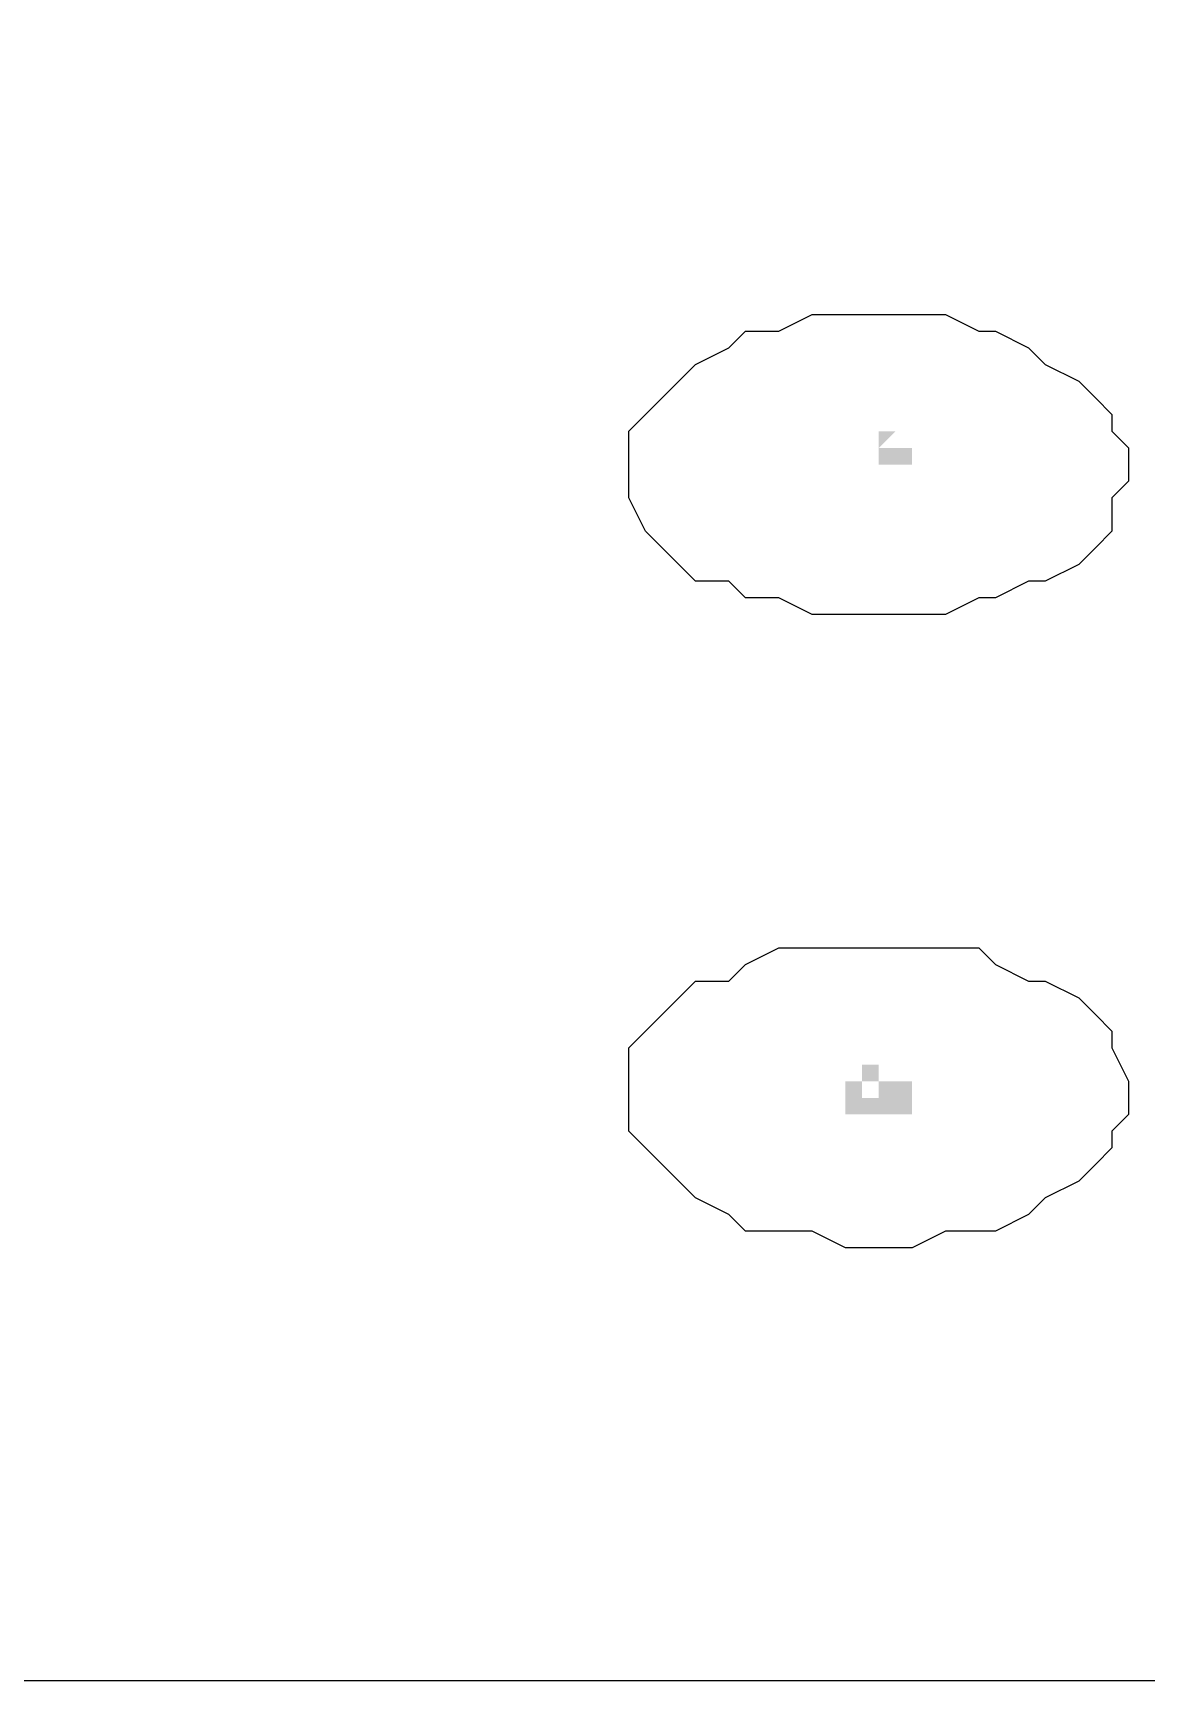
# Model space of a CAD drawing. Header units: millimetres. Extents: x -24 to 24, y -4.4 to 3.5.
# Drawn here: x 13.52 to 14.409, y -4.446 to -3.129 of the extents above; entities that cross this region are included whole.
import ezdxf

# ---------------------------------------------------------------- set-up
doc = ezdxf.new("R2010")
doc.units = ezdxf.units.MM

msp = doc.modelspace()

# ---------------------------------------------------------------- hatches: boundary and pattern name
for points in [[(14.1954, -3.4873), (14.1555, -3.4873), (14.1555, -3.4873), (14.1555, -3.4873), (14.1555, -3.4873), (14.1555, -3.4873), (14.1688, -3.4873), (14.1688, -3.4873), (14.1688, -3.4873), (14.1688, -3.4873), (14.1688, -3.4873), (14.1688, -3.4873), (14.1688, -3.4873), (14.1688, -3.4873), (14.1688, -3.4873), (14.1688, -3.4873), (14.1688, -3.4873), (14.1688, -3.4873), (14.1688, -3.4873), (14.1688, -3.4873), (14.1688, -3.4873), (14.1688, -3.4873), (14.1688, -3.474), (14.1688, -3.474), (14.1688, -3.474), (14.1688, -3.474), (14.1688, -3.474), (14.1688, -3.474), (14.1688, -3.474), (14.1688, -3.474), (14.1688, -3.474), (14.1688, -3.474), (14.1688, -3.474), (14.1688, -3.474), (14.1688, -3.474), (14.1688, -3.474), (14.1688, -3.474), (14.1688, -3.474), (14.1688, -3.474), (14.1688, -3.474), (14.1688, -3.474), (14.1688, -3.474), (14.1821, -3.474), (14.1821, -3.474), (14.1821, -3.474), (14.1821, -3.474), (14.1821, -3.474), (14.1821, -3.474), (14.1821, -3.474), (14.1821, -3.474), (14.1821, -3.474), (14.1821, -3.474), (14.1821, -3.474), (14.1821, -3.474), (14.1821, -3.4607), (14.1821, -3.4607), (14.1821, -3.4607), (14.1821, -3.4607), (14.1821, -3.4607), (14.1821, -3.4607), (14.1821, -3.4607), (14.1821, -3.4607), (14.1821, -3.4607), (14.1821, -3.4607), (14.1821, -3.4607), (14.1821, -3.4607), (14.1821, -3.4607), (14.1821, -3.4607), (14.1821, -3.4607), (14.1821, -3.4607), (14.1821, -3.4607), (14.1821, -3.4607), (14.1821, -3.4607), (14.1821, -3.4607), (14.1821, -3.4607), (14.1821, -3.4607), (14.1821, -3.4607), (14.1821, -3.4607), (14.1821, -3.4607), (14.1821, -3.4607), (14.1821, -3.4607), (14.1821, -3.4607), (14.1821, -3.4607), (14.1821, -3.4474), (14.1821, -3.4474), (14.1821, -3.4474), (14.1821, -3.4474), (14.1821, -3.4474), (14.1821, -3.4474), (14.1821, -3.4474), (14.1821, -3.4474), (14.1821, -3.4474), (14.1821, -3.4474), (14.1821, -3.4474), (14.1821, -3.4474), (14.1688, -3.4474), (14.1688, -3.4474), (14.1688, -3.4474), (14.1688, -3.4474), (14.1688, -3.4474), (14.1688, -3.4474), (14.1688, -3.4474), (14.1688, -3.4474), (14.1688, -3.4474), (14.1688, -3.4607), (14.1688, -3.4607), (14.1688, -3.4607), (14.1688, -3.4607), (14.1688, -3.4607), (14.1688, -3.4607), (14.1688, -3.4607), (14.1688, -3.4607), (14.1688, -3.4607), (14.1688, -3.4607), (14.1688, -3.4607), (14.1688, -3.4607), (14.1688, -3.4607), (14.1688, -3.4607), (14.1688, -3.4607), (14.1688, -3.4607), (14.1688, -3.4607), (14.1688, -3.4607), (14.1688, -3.4607), (14.1688, -3.4607), (14.1688, -3.4607), (14.1688, -3.4607), (14.1688, -3.4607), (14.1688, -3.4607), (14.1688, -3.4607), (14.1688, -3.4474), (14.1688, -3.4474), (14.1688, -3.4474), (14.1688, -3.4474), (14.1688, -3.4474), (14.1688, -3.4474), (14.1688, -3.4474), (14.1688, -3.4474), (14.1688, -3.4474), (14.1688, -3.4474), (14.1688, -3.4474), (14.1688, -3.4474), (14.1688, -3.4474), (14.1688, -3.4474), (14.1688, -3.4474), (14.1688, -3.4474), (14.1688, -3.4474), (14.1688, -3.4474), (14.1688, -3.4474), (14.1688, -3.4474), (14.1688, -3.4474), (14.1688, -3.4474), (14.1688, -3.4474), (14.1821, -3.4474), (14.1821, -3.4474), (14.1821, -3.4474), (14.1821, -3.4474), (14.1821, -3.4474), (14.1821, -3.4474), (14.1821, -3.4474), (14.1821, -3.4474), (14.1821, -3.4474), (14.1821, -3.4474), (14.1821, -3.4474), (14.1821, -3.4474), (14.1821, -3.4474), (14.1821, -3.4474), (14.1821, -3.4474), (14.1821, -3.4474), (14.1821, -3.4474), (14.1821, -3.4474), (14.1821, -3.4474), (14.1821, -3.4474), (14.1821, -3.4474), (14.1821, -3.4474), (14.1821, -3.4474), (14.1821, -3.4474), (14.1821, -3.4474), (14.1821, -3.4474), (14.1821, -3.4474), (14.1821, -3.4607), (14.1821, -3.4607), (14.1821, -3.4607), (14.1954, -3.4607), (14.1954, -3.4607), (14.1954, -3.4607), (14.1954, -3.4607), (14.1954, -3.4607), (14.1954, -3.4607), (14.1954, -3.4607), (14.1954, -3.4607), (14.1954, -3.4607), (14.1954, -3.4607), (14.1954, -3.4607), (14.1954, -3.4607), (14.1954, -3.4607), (14.1954, -3.4607), (14.1954, -3.4607), (14.1821, -3.4607), (14.1821, -3.4607), (14.1821, -3.4607), (14.1821, -3.4607), (14.1821, -3.4607), (14.1821, -3.4607), (14.1821, -3.4607), (14.1821, -3.474), (14.1821, -3.474), (14.1821, -3.474), (14.1821, -3.474), (14.1821, -3.474), (14.1821, -3.474), (14.1821, -3.474), (14.1821, -3.474), (14.1821, -3.474), (14.1821, -3.474), (14.1821, -3.474), (14.1821, -3.474), (14.1821, -3.474), (14.1821, -3.474), (14.1821, -3.474), (14.1821, -3.474), (14.1821, -3.474), (14.1821, -3.474), (14.1821, -3.474), (14.1821, -3.474), (14.1821, -3.474), (14.1821, -3.474), (14.1821, -3.474), (14.1821, -3.474), (14.1821, -3.474), (14.1821, -3.474), (14.1821, -3.474), (14.1821, -3.474), (14.1688, -3.474), (14.1688, -3.474), (14.1688, -3.474), (14.1688, -3.474), (14.1688, -3.474), (14.1688, -3.4873), (14.1688, -3.4873), (14.1688, -3.4873), (14.1688, -3.4873), (14.1688, -3.4873), (14.1688, -3.4873), (14.1688, -3.4873), (14.1688, -3.4873), (14.1688, -3.4873), (14.1688, -3.4873), (14.1688, -3.4873), (14.1688, -3.4873), (14.1954, -3.4873)], [(14.1954, -3.4607), (14.2088, -3.4607), (14.2088, -3.4607), (14.2088, -3.4607), (14.2088, -3.4607), (14.2088, -3.4607), (14.2088, -3.4607), (14.2088, -3.4607), (14.2088, -3.4607), (14.2088, -3.4607), (14.2088, -3.4607), (14.2088, -3.4607), (14.2088, -3.4607), (14.2088, -3.4607), (14.2088, -3.4607), (14.2088, -3.4607), (14.2088, -3.4607), (14.2088, -3.4607), (14.2088, -3.4607), (14.2088, -3.4607), (14.2088, -3.4607), (14.2088, -3.4607), (14.2088, -3.4607), (14.2088, -3.4607), (14.2088, -3.4607), (14.2221, -3.4607), (14.2221, -3.4607), (14.2221, -3.4607), (14.2221, -3.4607), (14.2221, -3.4607), (14.2221, -3.4607), (14.2221, -3.4607), (14.2221, -3.4607), (14.2221, -3.4607), (14.2221, -3.4607), (14.2221, -3.4607), (14.2221, -3.4607), (14.2221, -3.474), (14.2221, -3.474), (14.2221, -3.474), (14.2221, -3.474), (14.2221, -3.474), (14.2221, -3.474), (14.2221, -3.474), (14.2221, -3.474), (14.2221, -3.474), (14.2221, -3.474), (14.2221, -3.474), (14.2221, -3.474), (14.2221, -3.474), (14.2221, -3.474), (14.2221, -3.474), (14.2221, -3.474), (14.2221, -3.474), (14.2221, -3.474), (14.2221, -3.474), (14.2221, -3.474), (14.2221, -3.474), (14.2221, -3.474), (14.2221, -3.474), (14.2221, -3.474), (14.2221, -3.474), (14.2221, -3.4873), (14.2221, -3.4873), (14.2221, -3.4873), (14.2221, -3.4873), (14.2221, -3.4873), (14.2221, -3.4873), (14.2221, -3.4873), (14.2221, -3.4873), (14.2221, -3.4873), (14.2221, -3.4873), (14.2221, -3.4873), (14.2221, -3.4873), (14.2221, -3.4873), (14.2221, -3.4873), (14.2221, -3.4873), (14.2221, -3.4873), (14.2221, -3.4873), (14.2221, -3.4873), (14.2221, -3.4873), (14.2221, -3.4873), (14.2221, -3.4873), (14.2088, -3.4873), (14.2088, -3.4873), (14.2088, -3.4873), (14.2088, -3.4873), (14.2088, -3.4873), (14.2088, -3.4873), (14.2088, -3.4873), (14.2088, -3.4873), (14.2088, -3.4873), (14.2088, -3.4873), (14.2088, -3.4873), (14.2088, -3.4873), (14.2088, -3.4873), (14.2088, -3.4873), (14.2088, -3.4873), (14.2088, -3.4873), (14.2088, -3.4873), (14.2088, -3.4873), (14.2088, -3.4873), (14.2088, -3.4873), (14.2088, -3.4873), (14.2088, -3.4873), (14.2088, -3.4873), (14.2088, -3.4873), (14.1954, -3.4873), (14.1954, -3.4873), (14.1954, -3.4873), (14.1954, -3.4873), (14.1954, -3.4873), (14.1954, -3.4873), (14.1954, -3.4873), (14.1954, -3.4873), (14.1954, -3.4873), (14.1954, -3.4873), (14.1954, -3.4873), (14.1954, -3.4873), (14.1954, -3.4873), (14.1954, -3.4873), (14.1954, -3.4873), (14.1954, -3.4873), (14.1954, -3.4873), (14.1954, -3.4873), (14.1954, -3.4873), (14.1954, -3.4873), (14.1954, -3.4873), (14.1954, -3.474), (14.1954, -3.474), (14.1954, -3.474), (14.1954, -3.474), (14.1954, -3.474), (14.1954, -3.474), (14.1954, -3.474), (14.1954, -3.4873), (14.1954, -3.4873), (14.1954, -3.4873), (14.1954, -3.4873), (14.2088, -3.4873), (14.2088, -3.4873), (14.2088, -3.4873), (14.2088, -3.4873), (14.2088, -3.4873), (14.2088, -3.4873), (14.2088, -3.4873), (14.2088, -3.4873), (14.2088, -3.4873), (14.2088, -3.4873), (14.2088, -3.4873), (14.2088, -3.4873), (14.2088, -3.4873), (14.2088, -3.4873), (14.2088, -3.4873), (14.2088, -3.4873), (14.2088, -3.4873), (14.2088, -3.4873), (14.2088, -3.4873), (14.2088, -3.4873), (14.2088, -3.4873), (14.2088, -3.4873), (14.2088, -3.4873), (14.2088, -3.4873), (14.2088, -3.4873), (14.2088, -3.4873), (14.2088, -3.4873), (14.2088, -3.4873), (14.2088, -3.4873), (14.2088, -3.4873), (14.2221, -3.4873), (14.2221, -3.4873), (14.2221, -3.4873), (14.2221, -3.4873), (14.2221, -3.4873), (14.2221, -3.474), (14.2221, -3.474), (14.2221, -3.474), (14.2221, -3.474), (14.2221, -3.474), (14.2221, -3.474), (14.2221, -3.474), (14.2221, -3.474), (14.2221, -3.474), (14.2221, -3.474), (14.2221, -3.474), (14.2221, -3.474), (14.2221, -3.474), (14.2221, -3.474), (14.2221, -3.474), (14.2221, -3.474), (14.2221, -3.474), (14.2221, -3.474), (14.2221, -3.474), (14.2088, -3.474), (14.2088, -3.474), (14.2088, -3.474), (14.2088, -3.474), (14.2088, -3.474), (14.2088, -3.474), (14.2088, -3.474), (14.2088, -3.474), (14.2088, -3.474), (14.2088, -3.4607), (14.2088, -3.4607), (14.2088, -3.4607), (14.2088, -3.4607), (14.2088, -3.4607), (14.2088, -3.4607), (14.2088, -3.4607), (14.2088, -3.4607), (14.2088, -3.4607), (14.2088, -3.4607), (14.2088, -3.4607), (14.2088, -3.4607), (14.2088, -3.474), (14.2088, -3.474), (14.2088, -3.474), (14.2088, -3.474), (14.2088, -3.474), (14.2088, -3.474), (14.2088, -3.474), (14.1954, -3.474), (14.1954, -3.474), (14.1954, -3.474), (14.1954, -3.474), (14.1954, -3.474), (14.1954, -3.4474), (14.2221, -3.4474), (14.2221, -3.4474), (14.2088, -3.4474)], [(14.1954, -3.9931), (14.1555, -3.9931), (14.1555, -3.9931), (14.1555, -3.9931), (14.1555, -3.9931), (14.1688, -3.9931), (14.1688, -3.9931), (14.1688, -3.9931), (14.1688, -3.9931), (14.1688, -3.9798), (14.1688, -3.9798), (14.1688, -3.9798), (14.1688, -3.9798), (14.1688, -3.9798), (14.1688, -3.9798), (14.1688, -3.9798), (14.1688, -3.9798), (14.1688, -3.9798), (14.1688, -3.9798), (14.1688, -3.9798), (14.1688, -3.9798), (14.1688, -3.9798), (14.1688, -3.9798), (14.1688, -3.9798), (14.1688, -3.9798), (14.1688, -3.9798), (14.1688, -3.9798), (14.1688, -3.9798), (14.1688, -3.9798), (14.1688, -3.9798), (14.1688, -3.9798), (14.1688, -3.9798), (14.1688, -3.9798), (14.1688, -3.9798), (14.1688, -3.9798), (14.1688, -3.9798), (14.1688, -3.9798), (14.1688, -3.9798), (14.1688, -3.9798), (14.1688, -3.9798), (14.1688, -3.9798), (14.1688, -3.9665), (14.1821, -3.9665), (14.1821, -3.9665), (14.1821, -3.9665), (14.1821, -3.9665), (14.1821, -3.9665), (14.1821, -3.9665), (14.1821, -3.9665), (14.1821, -3.9665), (14.1821, -3.9665), (14.1821, -3.9665), (14.1821, -3.9665), (14.1821, -3.9665), (14.1821, -3.9665), (14.1821, -3.9665), (14.1821, -3.9665), (14.1821, -3.9665), (14.1821, -3.9665), (14.1821, -3.9665), (14.1821, -3.9665), (14.1821, -3.9665), (14.1821, -3.9665), (14.1821, -3.9665), (14.1821, -3.9665), (14.1821, -3.9665), (14.1821, -3.9665), (14.1821, -3.9665), (14.1821, -3.9665), (14.1821, -3.9665), (14.1821, -3.9665), (14.1821, -3.9532), (14.1821, -3.9532), (14.1821, -3.9532), (14.1821, -3.9532), (14.1821, -3.9532), (14.1821, -3.9532), (14.1821, -3.9532), (14.1821, -3.9532), (14.1821, -3.9532), (14.1821, -3.9532), (14.1821, -3.9532), (14.1821, -3.9532), (14.1821, -3.9532), (14.1821, -3.9532), (14.1821, -3.9532), (14.1821, -3.9532), (14.1821, -3.9532), (14.1821, -3.9532), (14.1821, -3.9532), (14.1821, -3.9532), (14.1821, -3.9532), (14.1821, -3.9532), (14.1821, -3.9532), (14.1821, -3.9532), (14.1688, -3.9532), (14.1688, -3.9532), (14.1688, -3.9532), (14.1688, -3.9532), (14.1688, -3.9532), (14.1688, -3.9532), (14.1688, -3.9532), (14.1688, -3.9532), (14.1688, -3.9532), (14.1688, -3.9532), (14.1688, -3.9532), (14.1688, -3.9532), (14.1688, -3.9532), (14.1688, -3.9532), (14.1688, -3.9532), (14.1688, -3.9532), (14.1688, -3.9532), (14.1688, -3.9532), (14.1688, -3.9532), (14.1688, -3.9532), (14.1688, -3.9665), (14.1688, -3.9665), (14.1688, -3.9665), (14.1688, -3.9665), (14.1688, -3.9532), (14.1688, -3.9532), (14.1688, -3.9532), (14.1688, -3.9532), (14.1688, -3.9532), (14.1688, -3.9532), (14.1688, -3.9532), (14.1688, -3.9532), (14.1688, -3.9532), (14.1688, -3.9532), (14.1688, -3.9532), (14.1688, -3.9532), (14.1688, -3.9532), (14.1688, -3.9532), (14.1688, -3.9532), (14.1688, -3.9532), (14.1688, -3.9532), (14.1688, -3.9532), (14.1688, -3.9532), (14.1688, -3.9532), (14.1688, -3.9532), (14.1688, -3.9532), (14.1688, -3.9532), (14.1688, -3.9532), (14.1688, -3.9532), (14.1688, -3.9532), (14.1688, -3.9532), (14.1688, -3.9532), (14.1688, -3.9532), (14.1688, -3.9532), (14.1688, -3.9532), (14.1688, -3.9532), (14.1688, -3.9532), (14.1821, -3.9532), (14.1821, -3.9532), (14.1821, -3.9532), (14.1821, -3.9532), (14.1821, -3.9532), (14.1821, -3.9532), (14.1821, -3.9532), (14.1821, -3.9532), (14.1821, -3.9532), (14.1821, -3.9532), (14.1821, -3.9532), (14.1821, -3.9532), (14.1821, -3.9532), (14.1821, -3.9532), (14.1821, -3.9532), (14.1821, -3.9532), (14.1821, -3.9532), (14.1821, -3.9532), (14.1821, -3.9532), (14.1821, -3.9532), (14.1821, -3.9532), (14.1821, -3.9532), (14.1821, -3.9532), (14.1821, -3.9532), (14.1821, -3.9532), (14.1821, -3.9532), (14.1821, -3.9532), (14.1821, -3.9532), (14.1821, -3.9532), (14.1954, -3.9532), (14.1954, -3.9532), (14.1954, -3.9532), (14.1954, -3.9532), (14.1954, -3.9532), (14.1954, -3.9532), (14.1954, -3.9532), (14.1954, -3.9532), (14.1954, -3.9665), (14.1954, -3.9665), (14.1954, -3.9665), (14.1954, -3.9665), (14.1954, -3.9665), (14.1954, -3.9665), (14.1954, -3.9665), (14.1954, -3.9665), (14.1954, -3.9665), (14.1821, -3.9665), (14.1821, -3.9665), (14.1821, -3.9665), (14.1821, -3.9665), (14.1821, -3.9665), (14.1821, -3.9665), (14.1821, -3.9665), (14.1821, -3.9665), (14.1821, -3.9665), (14.1821, -3.9665), (14.1821, -3.9665), (14.1821, -3.9665), (14.1821, -3.9665), (14.1821, -3.9665), (14.1821, -3.9665), (14.1821, -3.9665), (14.1821, -3.9665), (14.1821, -3.9665), (14.1821, -3.9665), (14.1821, -3.9665), (14.1821, -3.9665), (14.1821, -3.9665), (14.1821, -3.9798), (14.1821, -3.9798), (14.1821, -3.9798), (14.1821, -3.9798), (14.1821, -3.9798), (14.1821, -3.9798), (14.1821, -3.9798), (14.1821, -3.9798), (14.1821, -3.9798), (14.1821, -3.9798), (14.1821, -3.9798), (14.1821, -3.9798), (14.1688, -3.9798), (14.1688, -3.9798), (14.1688, -3.9798), (14.1688, -3.9798), (14.1688, -3.9798), (14.1688, -3.9798), (14.1688, -3.9798), (14.1688, -3.9798), (14.1688, -3.9798), (14.1688, -3.9798), (14.1688, -3.9798), (14.1688, -3.9798), (14.1688, -3.9798), (14.1688, -3.9798), (14.1688, -3.9798), (14.1688, -3.9798), (14.1688, -3.9798), (14.1954, -3.9798)]]:
    msp.add_hatch(color=256).paths.add_polyline_path(points)
h = msp.add_hatch(color=256)
h.paths.add_polyline_path([(14.2221, -3.9665), (14.2221, -3.9665), (14.2221, -3.9665), (14.2221, -3.9665), (14.2221, -3.9665), (14.2221, -3.9665), (14.2221, -3.9798), (14.2088, -3.9798), (14.2088, -3.9798), (14.2088, -3.9798), (14.2088, -3.9798), (14.2088, -3.9798), (14.2088, -3.9798), (14.2088, -3.9798), (14.2088, -3.9798), (14.2088, -3.9798), (14.2088, -3.9798), (14.2088, -3.9798), (14.2088, -3.9798), (14.2088, -3.9798), (14.2088, -3.9798), (14.2088, -3.9798), (14.2088, -3.9798), (14.2088, -3.9798), (14.2088, -3.9798), (14.2088, -3.9798), (14.2088, -3.9798), (14.2088, -3.9798), (14.2088, -3.9798), (14.2088, -3.9798), (14.2088, -3.9798), (14.2088, -3.9798), (14.1954, -3.9798), (14.1954, -3.9798), (14.1954, -3.9798), (14.1954, -3.9798), (14.1954, -3.9798), (14.1954, -3.9665), (14.1954, -3.9665), (14.1954, -3.9665), (14.1954, -3.9665), (14.1954, -3.9665), (14.1954, -3.9665), (14.1954, -3.9665), (14.1954, -3.9665), (14.1954, -3.9665), (14.1954, -3.9665), (14.1954, -3.9665), (14.1954, -3.9665), (14.1954, -3.9665), (14.1954, -3.9665), (14.1954, -3.9665), (14.1954, -3.9665), (14.1954, -3.9665), (14.1954, -3.9665), (14.1954, -3.9665), (14.1954, -3.9665), (14.1954, -3.9665), (14.1954, -3.9665), (14.1954, -3.9665), (14.1954, -3.9665), (14.1954, -3.9665), (14.1954, -3.9665), (14.1954, -3.9532), (14.1954, -3.9532), (14.1954, -3.9532), (14.1954, -3.9532), (14.1954, -3.9532), (14.1954, -3.9532), (14.1954, -3.9532), (14.1954, -3.9532), (14.1954, -3.9532), (14.1954, -3.9532), (14.1954, -3.9532), (14.1954, -3.9532), (14.1954, -3.9532), (14.1954, -3.9532), (14.1954, -3.9532), (14.1954, -3.9532), (14.1954, -3.9532), (14.1954, -3.9532), (14.1954, -3.9532), (14.1954, -3.9532), (14.1954, -3.9532), (14.1954, -3.9532), (14.2088, -3.9532), (14.2088, -3.9532), (14.2088, -3.9532), (14.2088, -3.9532), (14.2088, -3.9532), (14.2088, -3.9532), (14.2088, -3.9532), (14.2088, -3.9532), (14.2088, -3.9532), (14.2088, -3.9532), (14.2088, -3.9532), (14.2088, -3.9532), (14.2088, -3.9532), (14.2088, -3.9532), (14.2088, -3.9532), (14.2088, -3.9532), (14.2088, -3.9532), (14.2088, -3.9532), (14.2088, -3.9532), (14.2088, -3.9532), (14.2088, -3.9532), (14.2088, -3.9532), (14.2088, -3.9532), (14.2088, -3.9532), (14.2088, -3.9532), (14.2221, -3.9532), (14.2221, -3.9532), (14.2221, -3.9532), (14.2221, -3.9532), (14.2221, -3.9532), (14.2221, -3.9532), (14.2221, -3.9532), (14.2221, -3.9532), (14.2221, -3.9532), (14.2221, -3.9532), (14.2221, -3.9532), (14.2221, -3.9532), (14.2221, -3.9532), (14.2221, -3.9532), (14.2221, -3.9532), (14.2221, -3.9532), (14.2221, -3.9532), (14.2221, -3.9532), (14.2221, -3.9532), (14.2221, -3.9532), (14.2221, -3.9532), (14.2221, -3.9532), (14.2221, -3.9532), (14.2221, -3.9665), (14.2221, -3.9665), (14.2221, -3.9665), (14.2221, -3.9665), (14.2221, -3.9665), (14.2221, -3.9665), (14.2221, -3.9665), (14.2221, -3.9665), (14.2221, -3.9665), (14.2221, -3.9665), (14.2221, -3.9665), (14.2221, -3.9665), (14.2221, -3.9665), (14.2221, -3.9665), (14.2221, -3.9665), (14.2221, -3.9665), (14.2221, -3.9665), (14.2221, -3.9665), (14.2221, -3.9665), (14.2221, -3.9665), (14.2221, -3.9798), (14.2221, -3.9798), (14.2221, -3.9798), (14.2221, -3.9798), (14.2221, -3.9798), (14.2221, -3.9798), (14.2221, -3.9798), (14.2221, -3.9798), (14.2221, -3.9798), (14.2221, -3.9798), (14.2221, -3.9798), (14.2221, -3.9798), (14.2221, -3.9798), (14.2221, -3.9798), (14.2221, -3.9798), (14.2221, -3.9798), (14.2221, -3.9798), (14.2221, -3.9798), (14.2221, -3.9798), (14.2221, -3.9798), (14.2221, -3.9798), (14.2221, -3.9798), (14.2221, -3.9798), (14.2221, -3.9798), (14.2221, -3.9798), (14.2221, -3.9798), (14.2221, -3.9798), (14.2221, -3.9931), (14.2221, -3.9931), (14.2221, -3.9931), (14.2221, -3.9931), (14.2221, -3.9931), (14.2221, -3.9931), (14.2221, -3.9931), (14.2088, -3.9931), (14.2088, -3.9931), (14.2088, -3.9931), (14.2088, -3.9931), (14.2088, -3.9931), (14.2088, -3.9931), (14.2088, -3.9931), (14.2088, -3.9931), (14.2088, -3.9931), (14.2088, -3.9931), (14.2088, -3.9931), (14.2088, -3.9931), (14.2088, -3.9931), (14.2088, -3.9931), (14.2088, -3.9931), (14.2088, -3.9931), (14.2088, -3.9931), (14.2088, -3.9931), (14.2088, -3.9931), (14.2088, -3.9931), (14.2088, -3.9931), (14.2088, -3.9931), (14.2088, -3.9931), (14.2088, -3.9931), (14.1954, -3.9931), (14.1954, -3.9931), (14.1954, -3.9931), (14.1954, -3.9931), (14.1954, -3.9931), (14.1954, -3.9931), (14.1954, -3.9931), (14.1954, -3.9931), (14.1954, -3.9931), (14.1954, -3.9931), (14.1954, -3.9798), (14.1954, -3.9798), (14.1954, -3.9798), (14.1954, -3.9798), (14.1954, -3.9798), (14.1954, -3.9798), (14.1954, -3.9798), (14.1954, -3.9798), (14.1954, -3.9798), (14.1954, -3.9798), (14.1954, -3.9798), (14.1954, -3.9798), (14.1954, -3.9798), (14.1954, -3.9798), (14.1954, -3.9798), (14.1954, -3.9798), (14.1954, -3.9798), (14.2088, -3.9798), (14.2088, -3.9798), (14.2088, -3.9798), (14.2088, -3.9798), (14.2088, -3.9798), (14.2088, -3.9798), (14.2088, -3.9798), (14.2088, -3.9798), (14.2088, -3.9798), (14.2088, -3.9931), (14.2088, -3.9931), (14.2088, -3.9931), (14.2088, -3.9931), (14.2088, -3.9931), (14.2088, -3.9931), (14.2088, -3.9931), (14.2088, -3.9931), (14.2088, -3.9931), (14.2088, -3.9931), (14.2088, -3.9798), (14.2088, -3.9798), (14.2088, -3.9798), (14.2088, -3.9798), (14.2088, -3.9798), (14.2088, -3.9798), (14.2088, -3.9798), (14.2088, -3.9798), (14.2088, -3.9798), (14.2088, -3.9798), (14.2088, -3.9798), (14.2088, -3.9798), (14.2221, -3.9798), (14.2221, -3.9798), (14.2221, -3.9798), (14.2221, -3.9798), (14.2221, -3.9798), (14.2221, -3.9798), (14.2221, -3.9798), (14.2221, -3.9798), (14.2221, -3.9798), (14.2221, -3.9798), (14.2221, -3.9798), (14.2221, -3.9798), (14.2221, -3.9798), (14.2221, -3.9798), (14.2221, -3.9798), (14.2221, -3.9798), (14.2221, -3.9798), (14.2221, -3.9665), (14.2221, -3.9665), (14.2221, -3.9665), (14.2221, -3.9665), (14.2221, -3.9665)], flags=0)
h.paths.add_polyline_path([(14.2088, -3.9665), (14.2088, -3.9665), (14.2088, -3.9665), (14.2088, -3.9665), (14.2088, -3.9665), (14.2088, -3.9665), (14.2088, -3.9665), (14.2088, -3.9665), (14.2088, -3.9665), (14.2088, -3.9665), (14.2088, -3.9665), (14.2088, -3.9665), (14.2088, -3.9665), (14.2088, -3.9665), (14.2221, -3.9665), (14.2221, -3.9665), (14.2221, -3.9665), (14.2221, -3.9665), (14.2221, -3.9665), (14.2221, -3.9665), (14.2221, -3.9665), (14.2221, -3.9665), (14.2221, -3.9665), (14.2221, -3.9665), (14.2221, -3.9665), (14.2221, -3.9665), (14.2221, -3.9665), (14.2221, -3.9665), (14.2221, -3.9665), (14.2221, -3.9532), (14.2221, -3.9532), (14.2221, -3.9532), (14.2221, -3.9532), (14.2221, -3.9532), (14.2221, -3.9532), (14.2221, -3.9532), (14.2221, -3.9532), (14.2088, -3.9532), (14.2088, -3.9532), (14.2088, -3.9532), (14.2088, -3.9532), (14.2088, -3.9532), (14.2088, -3.9532), (14.2088, -3.9532), (14.2088, -3.9532), (14.2088, -3.9532), (14.2088, -3.9532), (14.2088, -3.9532), (14.2088, -3.9532), (14.2088, -3.9532), (14.2088, -3.9532), (14.2088, -3.9532), (14.2088, -3.9532), (14.2088, -3.9532), (14.2088, -3.9532), (14.2088, -3.9532), (14.2088, -3.9532), (14.2088, -3.9532), (14.2088, -3.9532), (14.2088, -3.9532), (14.2088, -3.9532), (14.2088, -3.9532), (14.2088, -3.9532), (14.2088, -3.9532), (14.2088, -3.9532), (14.2088, -3.9532), (14.1954, -3.9532), (14.1954, -3.9532), (14.1954, -3.9532), (14.1954, -3.9532), (14.1954, -3.9532), (14.1954, -3.9532), (14.1954, -3.9665), (14.1954, -3.9665), (14.1954, -3.9665), (14.1954, -3.9665), (14.1954, -3.9665), (14.1954, -3.9665), (14.1954, -3.9665), (14.1954, -3.9665), (14.1954, -3.9665), (14.1954, -3.9665), (14.1954, -3.9665), (14.1954, -3.9665), (14.1954, -3.9665), (14.1954, -3.9665), (14.1954, -3.9665), (14.2088, -3.9665), (14.2088, -3.9665), (14.2088, -3.9665), (14.2088, -3.9665), (14.2088, -3.9665), (14.2088, -3.9665), (14.2088, -3.9665), (14.2088, -3.9665), (14.2088, -3.9665), (14.2088, -3.9665), (14.2088, -3.9665), (14.2088, -3.9665), (14.2088, -3.9665), (14.2088, -3.9665), (14.2088, -3.9665), (14.2088, -3.9665)], flags=0)

# ---------------------------------------------------------------- linework, layer by layer
for points in [[(21.9154, 0), (21.9154, -4.4456), (-21.9154, -4.4456), (-21.9154, 0)], [(14.3951, -3.474), (14.3951, -3.4873), (14.3818, -3.5006), (14.3818, -3.5272), (14.3685, -3.5405), (14.3552, -3.5539), (14.3285, -3.5672), (14.3152, -3.5672), (14.2886, -3.5805), (14.2753, -3.5805), (14.2487, -3.5938), (14.2221, -3.5938), (14.1954, -3.5938), (14.1688, -3.5938), (14.1422, -3.5938), (14.1156, -3.5805), (14.089, -3.5805), (14.0757, -3.5672), (14.049, -3.5672), (14.0357, -3.5539), (14.0224, -3.5405), (14.0091, -3.5272), (13.9958, -3.5006), (13.9958, -3.4873), (13.9958, -3.474), (13.9958, -3.4607), (13.9958, -3.4474), (14.0091, -3.4341), (14.0224, -3.4207), (14.0357, -3.4074), (14.049, -3.3941), (14.0757, -3.3808), (14.089, -3.3675), (14.1156, -3.3675), (14.1422, -3.3542), (14.1688, -3.3542), (14.1954, -3.3542), (14.2221, -3.3542), (14.2487, -3.3542), (14.2753, -3.3675), (14.2886, -3.3675), (14.3152, -3.3808), (14.3285, -3.3941), (14.3552, -3.4074), (14.3685, -3.4207), (14.3818, -3.4341), (14.3818, -3.4474), (14.3951, -3.4607)], [(14.3951, -3.9798), (14.3951, -3.9931), (14.3818, -4.0064), (14.3818, -4.0197), (14.3685, -4.033), (14.3552, -4.0463), (14.3285, -4.0596), (14.3152, -4.073), (14.2886, -4.0863), (14.2753, -4.0863), (14.2487, -4.0863), (14.2221, -4.0996), (14.1954, -4.0996), (14.1688, -4.0996), (14.1422, -4.0863), (14.1156, -4.0863), (14.089, -4.0863), (14.0757, -4.073), (14.049, -4.0596), (14.0357, -4.0463), (14.0224, -4.033), (14.0091, -4.0197), (13.9958, -4.0064), (13.9958, -3.9931), (13.9958, -3.9798), (13.9958, -3.9665), (13.9958, -3.9399), (14.0091, -3.9265), (14.0224, -3.9132), (14.0357, -3.8999), (14.049, -3.8866), (14.0757, -3.8866), (14.089, -3.8733), (14.1156, -3.86), (14.1422, -3.86), (14.1688, -3.86), (14.1954, -3.86), (14.2221, -3.86), (14.2487, -3.86), (14.2753, -3.86), (14.2886, -3.8733), (14.3152, -3.8866), (14.3285, -3.8866), (14.3552, -3.8999), (14.3685, -3.9132), (14.3818, -3.9265), (14.3818, -3.9399), (14.3951, -3.9665)]]:
    msp.add_lwpolyline(points, close=True)

doc.saveas('drawing.dxf')
